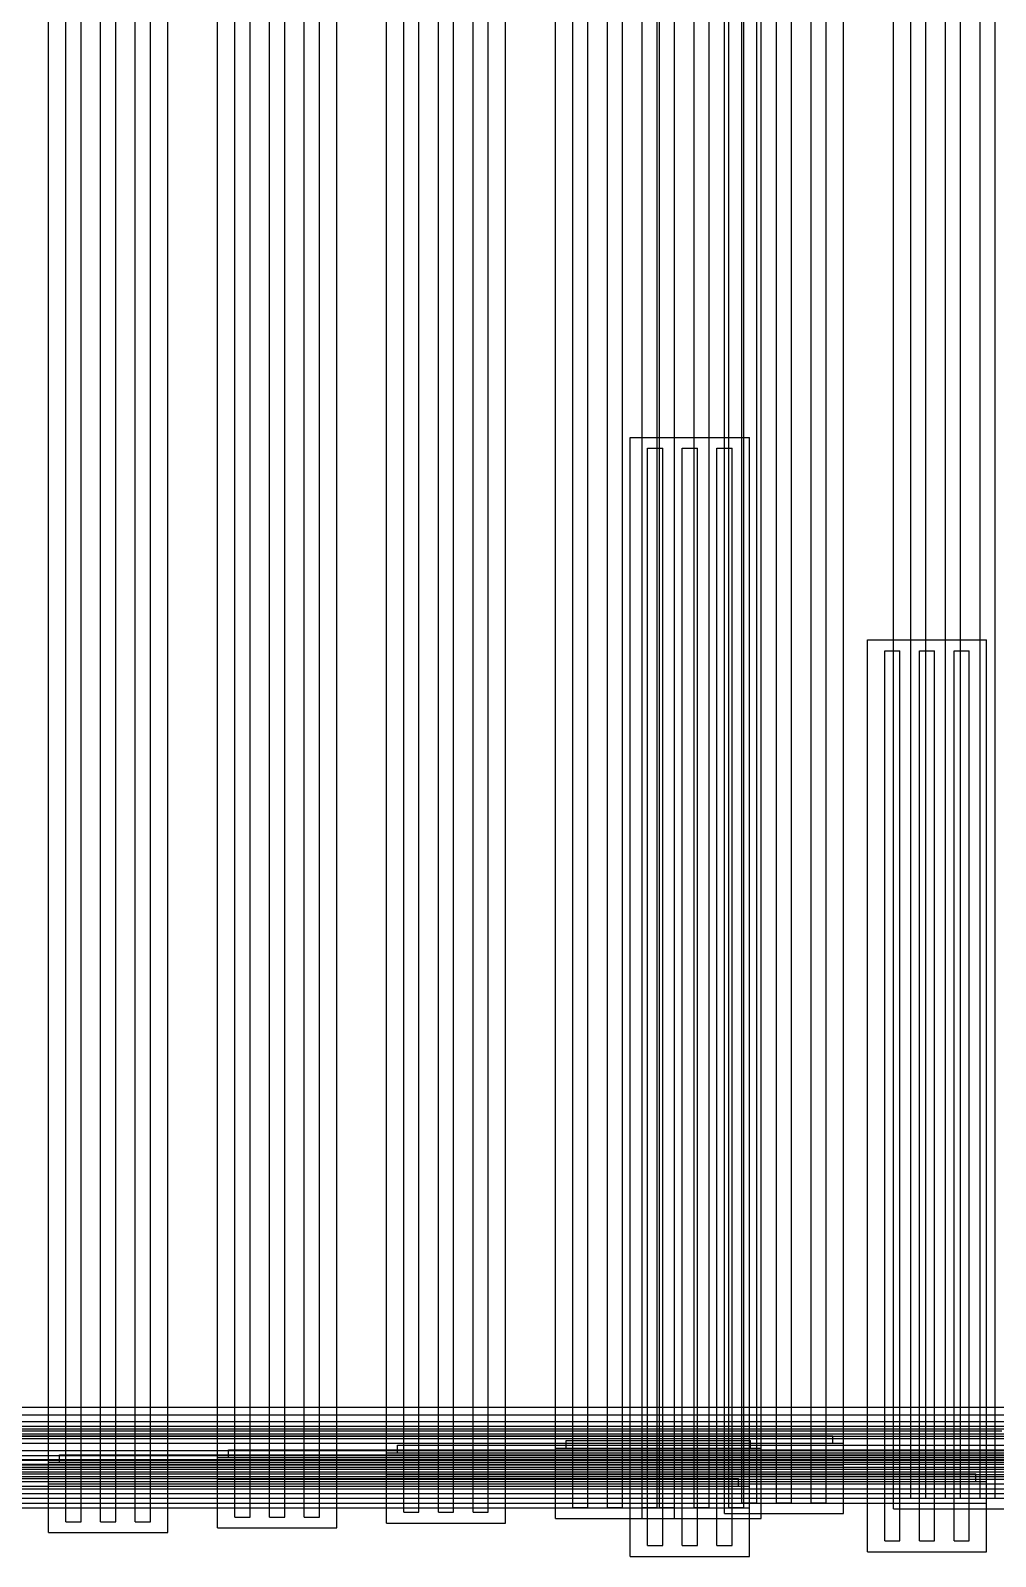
# Model space of a CAD drawing. Header units: millimetres. Extents: x -1225 to 566, y -985 to 617.
# Drawn here: x -201 to -156.4, y 4.5 to 75 of the extents above; entities that cross this region are included whole.
import ezdxf

# ---------------------------------------------------------------- set-up
doc = ezdxf.new("R2010")
doc.units = ezdxf.units.MM
doc.layers.add('HIDDEN', color=8, linetype='Continuous')
doc.layers.add('VISIBLE', color=7, linetype='Continuous')

msp = doc.modelspace()

# ---------------------------------------------------------------- linework, layer by layer
at = {"layer": 'HIDDEN'}
for points in [[(-200.15, 5.59), (-200.15, 276.75)], [(-194.65, 5.59), (-194.65, 276.75)], [(-192.35, 5.81), (-192.35, 276.75)], [(-186.85, 5.81), (-186.85, 276.75)], [(-184.55, 6.03), (-184.55, 276.75)], [(-179.05, 6.03), (-179.05, 276.75)], [(-176.75, 6.25), (-176.75, 276.75)], [(-171.25, 6.25), (-171.25, 276.75)], [(-168.95, 6.47), (-168.95, 276.75)], [(-163.45, 6.47), (-163.45, 276.75)], [(-161.15, 6.69), (-161.15, 276.75)], [(-199.35, 6.09), (-199.35, 276.25)], [(-198.65, 6.09), (-198.65, 276.25)], [(-197.75, 6.09), (-197.75, 276.25)], [(-197.05, 6.09), (-197.05, 276.25)], [(-196.15, 6.09), (-196.15, 276.25)], [(-195.45, 6.09), (-195.45, 276.25)], [(-191.55, 6.31), (-191.55, 276.25)], [(-190.85, 6.31), (-190.85, 276.25)], [(-189.95, 6.31), (-189.95, 276.25)], [(-189.25, 6.31), (-189.25, 276.25)], [(-188.35, 6.31), (-188.35, 276.25)], [(-187.65, 6.31), (-187.65, 276.25)], [(-183.75, 6.53), (-183.75, 276.25)], [(-183.05, 6.53), (-183.05, 276.25)], [(-182.15, 6.53), (-182.15, 276.25)], [(-181.45, 6.53), (-181.45, 276.25)], [(-180.55, 6.53), (-180.55, 276.25)], [(-179.85, 6.53), (-179.85, 276.25)], [(-175.95, 6.75), (-175.95, 276.25)], [(-175.25, 6.75), (-175.25, 276.25)], [(-174.35, 6.75), (-174.35, 276.25)], [(-173.65, 6.75), (-173.65, 276.25)], [(-172.75, 6.75), (-172.75, 276.25)], [(-172.05, 6.75), (-172.05, 276.25)], [(-168.15, 6.97), (-168.15, 276.25)], [(-167.45, 6.97), (-167.45, 276.25)], [(-166.55, 6.97), (-166.55, 276.25)], [(-165.85, 6.97), (-165.85, 276.25)], [(-164.95, 6.97), (-164.95, 276.25)], [(-164.25, 6.97), (-164.25, 276.25)], [(-160.35, 7.19), (-160.35, 276.25)], [(-159.65, 7.19), (-159.65, 276.25)], [(-158.75, 7.19), (-158.75, 276.25)], [(-158.05, 7.19), (-158.05, 276.25)], [(-157.15, 7.19), (-157.15, 276.25)], [(-156.45, 7.19), (-156.45, 276.25)], [(-172.75, 6.25), (-172.75, 128.75)], [(-172.75, 6.75), (-172.75, 128.75)], [(-172.05, 6.75), (-172.05, 128.75)], [(-171.25, 6.25), (-171.25, 128.75)], [(-168.95, 6.47), (-168.95, 128.75)], [(-168.15, 6.97), (-168.15, 128.75)], [(-167.45, 6.97), (-167.45, 128.75)], [(-167.25, 6.25), (-167.25, 128.75)], [(-171.95, 6.75), (-171.95, 128.25)], [(-171.25, 6.75), (-171.25, 128.25)], [(-170.35, 6.75), (-170.35, 128.25)], [(-169.65, 6.75), (-169.65, 128.25)], [(-168.75, 6.75), (-168.75, 128.25)], [(-168.05, 6.75), (-168.05, 128.25)], [(-173.3, 56.18), (-167.8, 56.18)], [(-173.3, 4.49), (-173.3, 56.18)], [(-172.75, 6.25), (-172.75, 56.18)], [(-171.95, 6.75), (-171.95, 56.18)], [(-171.25, 6.75), (-171.25, 56.18)], [(-170.35, 6.75), (-170.35, 56.18)], [(-169.65, 6.75), (-169.65, 56.18)], [(-168.75, 6.75), (-168.75, 56.18)], [(-168.05, 6.75), (-168.05, 56.18)], [(-167.8, 4.49), (-167.8, 56.18)], [(-172.5, 55.68), (-171.8, 55.68)], [(-172.5, 4.99), (-172.5, 55.68)], [(-171.8, 4.99), (-171.8, 55.68)], [(-170.9, 55.68), (-170.2, 55.68)], [(-170.9, 4.99), (-170.9, 55.68)], [(-170.2, 4.99), (-170.2, 55.68)], [(-169.3, 55.68), (-168.6, 55.68)], [(-169.3, 4.99), (-169.3, 55.68)], [(-168.6, 4.99), (-168.6, 55.68)], [(-162.35, 46.83), (-156.85, 46.83)], [(-162.35, 4.71), (-162.35, 46.83)], [(-161.15, 6.69), (-161.15, 46.83)], [(-160.35, 7.19), (-160.35, 46.83)], [(-159.65, 7.19), (-159.65, 46.83)], [(-158.75, 7.19), (-158.75, 46.83)], [(-158.05, 7.19), (-158.05, 46.83)], [(-157.15, 7.19), (-157.15, 46.83)], [(-156.85, 4.71), (-156.85, 46.83)], [(-161.55, 46.33), (-160.85, 46.33)], [(-161.55, 5.21), (-161.55, 46.33)], [(-160.85, 5.21), (-160.85, 46.33)], [(-159.95, 46.33), (-159.25, 46.33)], [(-159.95, 5.21), (-159.95, 46.33)], [(-159.25, 5.21), (-159.25, 46.33)], [(-158.35, 46.33), (-157.65, 46.33)], [(-158.35, 5.21), (-158.35, 46.33)], [(-157.65, 5.21), (-157.65, 46.33)], [(-374.25, 11.39), (-117.15, 11.39)], [(-374.25, 11.39), (-117.15, 11.39)], [(-374.25, 11.39), (-117.15, 11.39)], [(-374.25, 11.39), (-117.15, 11.39)], [(-374.25, 11.39), (-117.15, 11.39)], [(-200.15, 6.74), (-200.15, 11.39)], [(-199.35, 6.74), (-199.35, 11.39)], [(-198.65, 6.74), (-198.65, 11.39)], [(-197.75, 6.74), (-197.75, 11.39)], [(-197.05, 6.74), (-197.05, 11.39)], [(-196.15, 6.74), (-196.15, 11.39)], [(-195.45, 6.74), (-195.45, 11.39)], [(-194.65, 6.74), (-194.65, 11.39)], [(-192.35, 6.74), (-192.35, 11.39)], [(-191.55, 6.74), (-191.55, 11.39)], [(-190.85, 6.74), (-190.85, 11.39)], [(-189.95, 6.74), (-189.95, 11.39)], [(-189.25, 6.74), (-189.25, 11.39)], [(-188.35, 6.74), (-188.35, 11.39)], [(-187.65, 6.74), (-187.65, 11.39)], [(-186.85, 6.74), (-186.85, 11.39)], [(-184.55, 6.74), (-184.55, 11.39)], [(-183.75, 6.74), (-183.75, 11.39)], [(-183.05, 6.74), (-183.05, 11.39)], [(-182.15, 6.74), (-182.15, 11.39)], [(-181.45, 6.74), (-181.45, 11.39)], [(-180.55, 6.74), (-180.55, 11.39)], [(-179.85, 6.74), (-179.85, 11.39)], [(-179.05, 6.74), (-179.05, 11.39)], [(-176.75, 6.74), (-176.75, 11.39)], [(-175.95, 6.75), (-175.95, 11.39)], [(-175.25, 6.75), (-175.25, 11.39)], [(-174.35, 6.75), (-174.35, 11.39)], [(-173.65, 6.75), (-173.65, 11.39)], [(-173.3, 11.39), (-167.25, 11.39)], [(-166.55, 6.97), (-166.55, 11.39)], [(-165.85, 6.97), (-165.85, 11.39)], [(-164.95, 6.97), (-164.95, 11.39)], [(-164.25, 6.97), (-164.25, 11.39)], [(-163.45, 6.96), (-163.45, 11.39)], [(-162.35, 11.39), (-156.85, 11.39)], [(-156.45, 7.19), (-156.45, 11.39)], [(-407.95, 10.73), (-140.55, 10.73)], [(-407.95, 10.73), (-140.55, 10.73)], [(-407.95, 10.73), (-140.55, 10.73)], [(-407.95, 10.73), (-140.55, 10.73)], [(-407.95, 10.73), (-140.55, 10.73)], [(-374.75, 11.04), (-116.65, 11.04)], [(-374.75, 10.73), (-140.55, 10.73)], [(-374.25, 11.04), (-117.15, 11.04)], [(-374.25, 11.04), (-117.15, 11.04)], [(-374.25, 11.04), (-117.15, 11.04)], [(-374.25, 11.04), (-117.15, 11.04)], [(-374.25, 11.04), (-117.15, 11.04)], [(-374.25, 11.04), (-117.15, 11.04)], [(-173.3, 11.04), (-167.25, 11.04)], [(-162.35, 11.04), (-156.85, 11.04)], [(-438.75, 10.16), (-147.85, 10.16)], [(-438.25, 10.51), (-148.35, 10.51)], [(-438.25, 10.51), (-148.35, 10.51)], [(-438.25, 10.51), (-148.35, 10.51)], [(-438.25, 10.51), (-148.35, 10.51)], [(-438.25, 10.51), (-148.35, 10.51)], [(-438.25, 10.16), (-148.35, 10.16)], [(-438.25, 10.16), (-148.35, 10.16)], [(-438.25, 10.16), (-148.35, 10.16)], [(-438.25, 10.16), (-148.35, 10.16)], [(-438.25, 10.16), (-148.35, 10.16)], [(-438.25, 10.16), (-148.35, 10.16)], [(-424.43, 9.94), (-155.65, 9.94)], [(-424.43, 9.94), (-155.65, 9.94)], [(-423.93, 10.29), (-156.15, 10.29)], [(-423.93, 10.29), (-156.15, 10.29)], [(-423.93, 10.29), (-156.15, 10.29)], [(-423.93, 10.29), (-156.15, 10.29)], [(-423.93, 10.29), (-156.15, 10.29)], [(-423.93, 10.29), (-156.15, 10.29)], [(-423.93, 9.94), (-156.15, 9.94)], [(-423.93, 9.94), (-156.15, 9.94)], [(-423.93, 9.94), (-156.15, 9.94)], [(-423.93, 9.94), (-156.15, 9.94)], [(-423.93, 9.94), (-156.15, 9.94)], [(-423.93, 9.94), (-156.15, 9.94)], [(-408.45, 10.51), (-148.35, 10.51)], [(-408.45, 10.38), (-140.05, 10.38)], [(-408.45, 10.16), (-147.85, 10.16)], [(-407.95, 10.38), (-140.55, 10.38)], [(-407.95, 10.38), (-140.55, 10.38)], [(-407.95, 10.38), (-140.55, 10.38)], [(-407.95, 10.38), (-140.55, 10.38)], [(-407.95, 10.38), (-140.55, 10.38)], [(-407.95, 10.38), (-140.55, 10.38)], [(-374.75, 10.38), (-140.05, 10.38)], [(-374.75, 10.04), (-116.65, 10.04)], [(-237.25, 10.07), (-163.95, 10.07)], [(-237.25, 10.07), (-163.95, 10.07)], [(-237.25, 10.07), (-163.95, 10.07)], [(-237.25, 10.07), (-163.95, 10.07)], [(-237.25, 10.07), (-163.95, 10.07)], [(-237.25, 10.07), (-163.95, 10.07)], [(-173.3, 10.04), (-167.25, 10.04)], [(-168.15, 10.07), (-167.45, 10.07)], [(-168.15, 10.07), (-167.45, 10.07)], [(-168.15, 9.72), (-168.15, 10.07)], [(-168.15, 9.72), (-168.15, 10.07)], [(-167.45, 9.72), (-167.45, 10.07)], [(-167.45, 9.72), (-167.45, 10.07)], [(-166.55, 10.07), (-165.85, 10.07)], [(-166.55, 10.07), (-165.85, 10.07)], [(-166.55, 9.72), (-166.55, 10.07)], [(-166.55, 9.72), (-166.55, 10.07)], [(-165.85, 9.72), (-165.85, 10.07)], [(-165.85, 9.72), (-165.85, 10.07)], [(-164.95, 10.07), (-164.25, 10.07)], [(-164.95, 10.07), (-164.25, 10.07)], [(-164.95, 9.72), (-164.95, 10.07)], [(-164.95, 9.72), (-164.95, 10.07)], [(-164.25, 9.72), (-164.25, 10.07)], [(-164.25, 9.72), (-164.25, 10.07)], [(-163.95, 9.72), (-163.95, 10.07)], [(-163.95, 9.72), (-163.95, 10.07)], [(-163.95, 9.72), (-163.95, 10.07)], [(-163.95, 9.72), (-163.95, 10.07)], [(-163.95, 9.72), (-163.95, 10.07)], [(-163.95, 9.72), (-163.95, 10.07)], [(-162.35, 10.04), (-156.85, 10.04)], [(-161.15, 9.94), (-155.65, 9.94)], [(-161.15, 9.94), (-155.65, 9.94)], [(-161.15, 8.94), (-161.15, 9.94)], [(-161.15, 8.94), (-161.15, 9.94)], [(-160.35, 10.29), (-159.65, 10.29)], [(-160.35, 10.29), (-159.65, 10.29)], [(-160.35, 9.94), (-160.35, 10.29)], [(-160.35, 9.94), (-160.35, 10.29)], [(-160.35, 9.94), (-159.65, 9.94)], [(-160.35, 9.94), (-159.65, 9.94)], [(-159.65, 9.94), (-159.65, 10.29)], [(-159.65, 9.94), (-159.65, 10.29)], [(-158.75, 10.29), (-158.05, 10.29)], [(-158.75, 10.29), (-158.05, 10.29)], [(-158.75, 9.94), (-158.75, 10.29)], [(-158.75, 9.94), (-158.75, 10.29)], [(-158.75, 9.94), (-158.05, 9.94)], [(-158.75, 9.94), (-158.05, 9.94)], [(-158.05, 9.94), (-158.05, 10.29)], [(-158.05, 9.94), (-158.05, 10.29)], [(-157.15, 10.29), (-156.45, 10.29)], [(-157.15, 10.29), (-156.45, 10.29)], [(-157.15, 9.94), (-157.15, 10.29)], [(-157.15, 9.94), (-157.15, 10.29)], [(-157.15, 9.94), (-156.45, 9.94)], [(-157.15, 9.94), (-156.45, 9.94)], [(-156.45, 9.94), (-156.45, 10.29)], [(-156.45, 9.94), (-156.45, 10.29)], [(-408.45, 9.38), (-140.05, 9.38)], [(-237.75, 9.72), (-163.45, 9.72)], [(-237.75, 9.72), (-163.45, 9.72)], [(-237.25, 9.72), (-163.95, 9.72)], [(-237.25, 9.72), (-163.95, 9.72)], [(-237.25, 9.72), (-163.95, 9.72)], [(-237.25, 9.72), (-163.95, 9.72)], [(-237.25, 9.72), (-163.95, 9.72)], [(-237.25, 9.72), (-163.95, 9.72)], [(-199.65, 9.19), (-115.95, 9.19)], [(-199.65, 9.19), (-115.95, 9.19)], [(-199.65, 8.84), (-199.65, 9.19)], [(-199.65, 8.84), (-199.65, 9.19)], [(-199.65, 9.19), (-115.95, 9.19)], [(-199.65, 9.19), (-115.95, 9.19)], [(-199.65, 8.84), (-199.65, 9.19)], [(-199.65, 8.84), (-199.65, 9.19)], [(-199.65, 9.19), (-115.95, 9.19)], [(-199.65, 9.19), (-115.95, 9.19)], [(-199.65, 8.84), (-199.65, 9.19)], [(-199.65, 8.84), (-199.65, 9.19)], [(-199.35, 9.19), (-198.65, 9.19)], [(-199.35, 9.19), (-198.65, 9.19)], [(-199.35, 8.84), (-199.35, 9.19)], [(-199.35, 8.84), (-199.35, 9.19)], [(-198.65, 8.84), (-198.65, 9.19)], [(-198.65, 8.84), (-198.65, 9.19)], [(-197.75, 9.19), (-197.05, 9.19)], [(-197.75, 9.19), (-197.05, 9.19)], [(-197.75, 8.84), (-197.75, 9.19)], [(-197.75, 8.84), (-197.75, 9.19)], [(-197.05, 8.84), (-197.05, 9.19)], [(-197.05, 8.84), (-197.05, 9.19)], [(-196.15, 9.19), (-195.45, 9.19)], [(-196.15, 9.19), (-195.45, 9.19)], [(-196.15, 8.84), (-196.15, 9.19)], [(-196.15, 8.84), (-196.15, 9.19)], [(-195.45, 8.84), (-195.45, 9.19)], [(-195.45, 8.84), (-195.45, 9.19)], [(-191.85, 9.41), (-42.75, 9.41)], [(-191.85, 9.41), (-42.75, 9.41)], [(-191.85, 9.06), (-191.85, 9.41)], [(-191.85, 9.06), (-191.85, 9.41)], [(-191.85, 9.41), (-42.75, 9.41)], [(-191.85, 9.41), (-42.75, 9.41)], [(-191.85, 9.06), (-191.85, 9.41)], [(-191.85, 9.06), (-191.85, 9.41)], [(-191.85, 9.41), (-137.8, 9.41)], [(-191.85, 9.41), (-42.75, 9.41)], [(-191.85, 9.06), (-191.85, 9.41)], [(-191.85, 9.06), (-191.85, 9.41)], [(-191.55, 9.41), (-190.85, 9.41)], [(-191.55, 9.41), (-190.85, 9.41)], [(-191.55, 9.06), (-191.55, 9.41)], [(-191.55, 9.06), (-191.55, 9.41)], [(-190.85, 9.06), (-190.85, 9.41)], [(-190.85, 9.06), (-190.85, 9.41)], [(-189.95, 9.41), (-189.25, 9.41)], [(-189.95, 9.41), (-189.25, 9.41)], [(-189.95, 9.06), (-189.95, 9.41)], [(-189.95, 9.06), (-189.95, 9.41)], [(-189.25, 9.06), (-189.25, 9.41)], [(-189.25, 9.06), (-189.25, 9.41)], [(-188.35, 9.41), (-187.65, 9.41)], [(-188.35, 9.41), (-187.65, 9.41)], [(-188.35, 9.06), (-188.35, 9.41)], [(-188.35, 9.06), (-188.35, 9.41)], [(-187.65, 9.06), (-187.65, 9.41)], [(-187.65, 9.06), (-187.65, 9.41)], [(-184.55, 9.28), (-179.05, 9.28)], [(-184.55, 9.28), (-179.05, 9.28)], [(-184.55, 8.28), (-184.55, 9.28)], [(-184.55, 8.72), (-184.55, 9.28)], [(-184.55, 9.28), (-147.85, 9.28)], [(-184.55, 9.28), (-139.25, 9.28)], [(-184.55, 8.28), (-184.55, 9.28)], [(-184.55, 8.72), (-184.55, 9.28)], [(-184.05, 9.63), (-139.75, 9.63)], [(-184.05, 9.63), (-139.75, 9.63)], [(-184.05, 9.28), (-184.05, 9.63)], [(-184.05, 9.28), (-184.05, 9.63)], [(-184.05, 9.63), (-139.75, 9.63)], [(-184.05, 9.63), (-139.75, 9.63)], [(-184.05, 9.28), (-184.05, 9.63)], [(-184.05, 9.28), (-184.05, 9.63)], [(-184.05, 9.63), (-139.75, 9.63)], [(-184.05, 9.63), (-139.75, 9.63)], [(-184.05, 9.28), (-184.05, 9.63)], [(-184.05, 9.28), (-184.05, 9.63)], [(-184.05, 9.28), (-139.75, 9.28)], [(-184.05, 9.28), (-139.75, 9.28)], [(-184.05, 9.28), (-139.75, 9.28)], [(-184.05, 9.28), (-139.75, 9.28)], [(-184.05, 9.28), (-139.75, 9.28)], [(-184.05, 9.28), (-139.75, 9.28)], [(-183.75, 9.63), (-183.05, 9.63)], [(-183.75, 9.63), (-183.05, 9.63)], [(-183.75, 9.28), (-183.75, 9.63)], [(-183.75, 9.28), (-183.75, 9.63)], [(-183.75, 9.28), (-183.05, 9.28)], [(-183.75, 9.28), (-183.05, 9.28)], [(-183.05, 9.28), (-183.05, 9.63)], [(-183.05, 9.28), (-183.05, 9.63)], [(-182.15, 9.63), (-181.45, 9.63)], [(-182.15, 9.63), (-181.45, 9.63)], [(-182.15, 9.28), (-182.15, 9.63)], [(-182.15, 9.28), (-182.15, 9.63)], [(-182.15, 9.28), (-181.45, 9.28)], [(-182.15, 9.28), (-181.45, 9.28)], [(-181.45, 9.28), (-181.45, 9.63)], [(-181.45, 9.28), (-181.45, 9.63)], [(-180.55, 9.63), (-179.85, 9.63)], [(-180.55, 9.63), (-179.85, 9.63)], [(-180.55, 9.28), (-180.55, 9.63)], [(-180.55, 9.28), (-180.55, 9.63)], [(-180.55, 9.28), (-179.85, 9.28)], [(-180.55, 9.28), (-179.85, 9.28)], [(-179.85, 9.28), (-179.85, 9.63)], [(-179.85, 9.28), (-179.85, 9.63)], [(-179.05, 8.28), (-179.05, 9.28)], [(-179.05, 8.72), (-179.05, 9.28)], [(-176.75, 9.5), (-171.25, 9.5)], [(-176.75, 9.5), (-171.25, 9.5)], [(-176.75, 8.5), (-176.75, 9.5)], [(-176.75, 8.72), (-176.75, 9.5)], [(-176.75, 9.5), (-167.25, 9.5)], [(-176.75, 9.5), (-167.25, 9.5)], [(-176.75, 8.5), (-176.75, 9.5)], [(-176.75, 8.72), (-176.75, 9.5)], [(-176.25, 9.85), (-167.75, 9.85)], [(-176.25, 9.85), (-167.75, 9.85)], [(-176.25, 9.5), (-176.25, 9.85)], [(-176.25, 9.5), (-176.25, 9.85)], [(-176.25, 9.85), (-167.75, 9.85)], [(-176.25, 9.85), (-167.75, 9.85)], [(-176.25, 9.5), (-176.25, 9.85)], [(-176.25, 9.5), (-176.25, 9.85)], [(-176.25, 9.85), (-167.75, 9.85)], [(-176.25, 9.85), (-167.75, 9.85)], [(-176.25, 9.5), (-176.25, 9.85)], [(-176.25, 9.5), (-176.25, 9.85)], [(-176.25, 9.5), (-167.75, 9.5)], [(-176.25, 9.5), (-167.75, 9.5)], [(-176.25, 9.5), (-167.75, 9.5)], [(-176.25, 9.5), (-167.75, 9.5)], [(-176.25, 9.5), (-167.75, 9.5)], [(-176.25, 9.5), (-167.75, 9.5)], [(-175.95, 9.85), (-175.25, 9.85)], [(-175.95, 9.85), (-175.25, 9.85)], [(-175.95, 9.5), (-175.95, 9.85)], [(-175.95, 9.5), (-175.95, 9.85)], [(-175.95, 9.5), (-175.25, 9.5)], [(-175.95, 9.5), (-175.25, 9.5)], [(-175.25, 9.5), (-175.25, 9.85)], [(-175.25, 9.5), (-175.25, 9.85)], [(-174.35, 9.85), (-173.65, 9.85)], [(-174.35, 9.85), (-173.65, 9.85)], [(-174.35, 9.5), (-174.35, 9.85)], [(-174.35, 9.5), (-174.35, 9.85)], [(-174.35, 9.5), (-173.65, 9.5)], [(-174.35, 9.5), (-173.65, 9.5)], [(-173.65, 9.5), (-173.65, 9.85)], [(-173.65, 9.5), (-173.65, 9.85)], [(-173.3, 9.38), (-167.25, 9.38)], [(-172.75, 9.85), (-172.05, 9.85)], [(-172.75, 9.85), (-172.05, 9.85)], [(-172.75, 9.5), (-172.75, 9.85)], [(-172.75, 9.5), (-172.75, 9.85)], [(-172.75, 9.5), (-167.8, 9.5)], [(-172.75, 9.5), (-167.25, 9.5)], [(-172.75, 8.5), (-172.75, 9.5)], [(-172.75, 8.5), (-172.75, 9.5)], [(-172.75, 9.5), (-172.05, 9.5)], [(-172.75, 9.5), (-172.05, 9.5)], [(-172.05, 9.5), (-172.05, 9.85)], [(-172.05, 9.5), (-172.05, 9.85)], [(-171.95, 9.85), (-171.25, 9.85)], [(-171.95, 9.85), (-171.25, 9.85)], [(-171.95, 9.5), (-171.95, 9.85)], [(-171.95, 9.5), (-171.95, 9.85)], [(-171.95, 9.5), (-171.25, 9.5)], [(-171.95, 9.5), (-171.25, 9.5)], [(-171.25, 9.5), (-171.25, 9.85)], [(-171.25, 9.5), (-171.25, 9.85)], [(-171.25, 8.5), (-171.25, 9.5)], [(-171.25, 8.5), (-171.25, 9.5)], [(-170.35, 9.85), (-169.65, 9.85)], [(-170.35, 9.85), (-169.65, 9.85)], [(-170.35, 9.5), (-170.35, 9.85)], [(-170.35, 9.5), (-170.35, 9.85)], [(-170.35, 9.5), (-169.65, 9.5)], [(-170.35, 9.5), (-169.65, 9.5)], [(-169.65, 9.5), (-169.65, 9.85)], [(-169.65, 9.5), (-169.65, 9.85)], [(-168.95, 9.72), (-163.45, 9.72)], [(-168.95, 9.72), (-163.45, 9.72)], [(-168.95, 8.72), (-168.95, 9.72)], [(-168.95, 8.72), (-168.95, 9.72)], [(-168.75, 9.85), (-168.05, 9.85)], [(-168.75, 9.85), (-168.05, 9.85)], [(-168.75, 9.5), (-168.75, 9.85)], [(-168.75, 9.5), (-168.75, 9.85)], [(-168.75, 9.5), (-168.05, 9.5)], [(-168.75, 9.5), (-168.05, 9.5)], [(-168.15, 9.72), (-167.45, 9.72)], [(-168.15, 9.72), (-167.45, 9.72)], [(-168.05, 9.5), (-168.05, 9.85)], [(-168.05, 9.5), (-168.05, 9.85)], [(-167.75, 9.5), (-167.75, 9.85)], [(-167.75, 9.5), (-167.75, 9.85)], [(-167.75, 9.5), (-167.75, 9.85)], [(-167.75, 9.5), (-167.75, 9.85)], [(-167.75, 9.5), (-167.75, 9.85)], [(-167.75, 9.5), (-167.75, 9.85)], [(-167.25, 8.5), (-167.25, 9.5)], [(-167.25, 8.5), (-167.25, 9.5)], [(-167.25, 8.5), (-167.25, 9.5)], [(-166.55, 9.72), (-165.85, 9.72)], [(-166.55, 9.72), (-165.85, 9.72)], [(-164.95, 9.72), (-164.25, 9.72)], [(-164.95, 9.72), (-164.25, 9.72)], [(-163.45, 8.72), (-163.45, 9.72)], [(-163.45, 8.94), (-163.45, 9.72)], [(-163.45, 8.72), (-163.45, 9.72)], [(-163.45, 8.94), (-163.45, 9.72)], [(-162.35, 9.38), (-156.85, 9.38)], [(-438.75, 9.16), (-147.85, 9.16)], [(-424.43, 8.94), (-155.65, 8.94)], [(-237.75, 8.72), (-163.45, 8.72)], [(-223.05, 8.53), (-150.35, 8.53)], [(-223.05, 8.53), (-150.35, 8.53)], [(-223.05, 8.53), (-150.35, 8.53)], [(-223.05, 8.53), (-150.35, 8.53)], [(-223.05, 8.53), (-150.35, 8.53)], [(-215.25, 8.75), (-138.3, 8.75)], [(-215.25, 8.75), (-138.3, 8.75)], [(-215.25, 8.75), (-138.3, 8.75)], [(-215.25, 8.75), (-138.3, 8.75)], [(-215.25, 8.75), (-138.3, 8.75)], [(-215.25, 8.75), (-138.3, 8.75)], [(-215.25, 8.53), (-150.35, 8.53)], [(-207.95, 8.62), (-122.65, 8.62)], [(-207.45, 8.97), (-123.15, 8.97)], [(-207.45, 8.97), (-123.15, 8.97)], [(-207.45, 8.97), (-123.15, 8.97)], [(-207.45, 8.97), (-123.15, 8.97)], [(-207.45, 8.97), (-123.15, 8.97)], [(-207.45, 8.97), (-123.15, 8.97)], [(-207.45, 8.62), (-123.15, 8.62)], [(-207.45, 8.62), (-123.15, 8.62)], [(-207.45, 8.62), (-123.15, 8.62)], [(-207.45, 8.62), (-123.15, 8.62)], [(-207.45, 8.62), (-123.15, 8.62)], [(-207.45, 8.62), (-123.15, 8.62)], [(-200.15, 8.84), (-194.65, 8.84)], [(-200.15, 8.84), (-194.65, 8.84)], [(-200.15, 7.84), (-200.15, 8.84)], [(-200.15, 8.72), (-200.15, 8.84)], [(-200.15, 8.84), (-115.45, 8.84)], [(-200.15, 8.84), (-115.45, 8.84)], [(-200.15, 7.84), (-200.15, 8.84)], [(-200.15, 8.72), (-200.15, 8.84)], [(-200.15, 8.62), (-122.65, 8.62)], [(-199.65, 8.84), (-115.95, 8.84)], [(-199.65, 8.84), (-115.95, 8.84)], [(-199.65, 8.84), (-115.95, 8.84)], [(-199.65, 8.84), (-115.95, 8.84)], [(-199.65, 8.84), (-115.95, 8.84)], [(-199.65, 8.84), (-115.95, 8.84)], [(-199.35, 8.84), (-198.65, 8.84)], [(-199.35, 8.84), (-198.65, 8.84)], [(-197.75, 8.84), (-197.05, 8.84)], [(-197.75, 8.84), (-197.05, 8.84)], [(-196.15, 8.84), (-195.45, 8.84)], [(-196.15, 8.84), (-195.45, 8.84)], [(-194.65, 7.84), (-194.65, 8.84)], [(-194.65, 8.72), (-194.65, 8.84)], [(-192.35, 9.06), (-186.85, 9.06)], [(-192.35, 9.06), (-186.85, 9.06)], [(-192.35, 8.06), (-192.35, 9.06)], [(-192.35, 8.72), (-192.35, 9.06)], [(-192.35, 9.06), (-137.8, 9.06)], [(-192.35, 9.06), (-42.25, 9.06)], [(-192.35, 8.06), (-192.35, 9.06)], [(-192.35, 8.72), (-192.35, 9.06)], [(-191.85, 9.06), (-42.75, 9.06)], [(-191.85, 9.06), (-42.75, 9.06)], [(-191.85, 9.06), (-42.75, 9.06)], [(-191.85, 9.06), (-42.75, 9.06)], [(-191.85, 9.06), (-42.75, 9.06)], [(-191.85, 9.06), (-42.75, 9.06)], [(-191.55, 9.06), (-190.85, 9.06)], [(-191.55, 9.06), (-190.85, 9.06)], [(-189.95, 9.06), (-189.25, 9.06)], [(-189.95, 9.06), (-189.25, 9.06)], [(-188.35, 9.06), (-187.65, 9.06)], [(-188.35, 9.06), (-187.65, 9.06)], [(-186.85, 8.06), (-186.85, 9.06)], [(-186.85, 8.72), (-186.85, 9.06)], [(-176.75, 8.5), (-171.25, 8.5)], [(-176.75, 8.5), (-167.25, 8.5)], [(-173.3, 9.16), (-167.25, 9.16)], [(-173.3, 8.94), (-167.25, 8.94)], [(-173.3, 8.72), (-167.25, 8.72)], [(-173.3, 8.5), (-171.25, 8.5)], [(-173.3, 8.5), (-167.25, 8.5)], [(-172.75, 8.5), (-167.8, 8.5)], [(-172.75, 8.5), (-167.25, 8.5)], [(-168.95, 8.72), (-167.25, 8.72)], [(-168.95, 8.72), (-163.45, 8.72)], [(-162.35, 9.16), (-156.85, 9.16)], [(-162.35, 8.94), (-156.85, 8.94)], [(-161.15, 8.94), (-156.85, 8.94)], [(-161.15, 8.94), (-155.65, 8.94)], [(-238.65, 8.09), (-168.3, 8.09)], [(-238.65, 8.09), (-168.3, 8.09)], [(-238.65, 8.09), (-168.3, 8.09)], [(-238.65, 8.09), (-168.3, 8.09)], [(-238.65, 8.09), (-168.3, 8.09)], [(-231.35, 7.96), (-156.85, 7.96)], [(-230.85, 8.31), (-157.35, 8.31)], [(-230.85, 8.31), (-157.35, 8.31)], [(-230.85, 8.31), (-157.35, 8.31)], [(-230.85, 8.31), (-157.35, 8.31)], [(-230.85, 8.31), (-157.35, 8.31)], [(-230.85, 8.09), (-168.3, 8.09)], [(-230.85, 7.96), (-157.35, 7.96)], [(-230.85, 7.96), (-157.35, 7.96)], [(-230.85, 7.96), (-157.35, 7.96)], [(-230.85, 7.96), (-157.35, 7.96)], [(-230.85, 7.96), (-157.35, 7.96)], [(-230.85, 7.96), (-157.35, 7.96)], [(-223.55, 8.18), (-149.85, 8.18)], [(-223.55, 7.96), (-156.85, 7.96)], [(-223.05, 8.31), (-157.35, 8.31)], [(-223.05, 8.18), (-150.35, 8.18)], [(-223.05, 8.18), (-150.35, 8.18)], [(-223.05, 8.18), (-150.35, 8.18)], [(-223.05, 8.18), (-150.35, 8.18)], [(-223.05, 8.18), (-150.35, 8.18)], [(-223.05, 8.18), (-150.35, 8.18)], [(-215.75, 8.4), (-137.8, 8.4)], [(-215.75, 8.18), (-149.85, 8.18)], [(-215.25, 8.4), (-138.3, 8.4)], [(-215.25, 8.4), (-138.3, 8.4)], [(-215.25, 8.4), (-138.3, 8.4)], [(-215.25, 8.4), (-138.3, 8.4)], [(-215.25, 8.4), (-138.3, 8.4)], [(-215.25, 8.4), (-138.3, 8.4)], [(-212.9, 8.4), (-137.8, 8.4)], [(-200.15, 7.84), (-194.65, 7.84)], [(-200.15, 7.84), (-115.45, 7.84)], [(-192.35, 8.06), (-186.85, 8.06)], [(-192.35, 8.06), (-42.25, 8.06)], [(-184.55, 8.28), (-179.05, 8.28)], [(-184.55, 8.28), (-139.25, 8.28)], [(-173.3, 8.28), (-167.25, 8.28)], [(-173.3, 8.06), (-167.25, 8.06)], [(-173.3, 7.84), (-167.25, 7.84)], [(-172.5, 8.09), (-171.8, 8.09)], [(-172.5, 7.74), (-172.5, 8.09)], [(-171.8, 7.74), (-171.8, 8.09)], [(-170.9, 8.09), (-170.2, 8.09)], [(-170.9, 7.74), (-170.9, 8.09)], [(-170.2, 7.74), (-170.2, 8.09)], [(-169.3, 8.09), (-168.6, 8.09)], [(-169.3, 7.74), (-169.3, 8.09)], [(-168.6, 7.74), (-168.6, 8.09)], [(-168.3, 7.74), (-168.3, 8.09)], [(-168.3, 7.74), (-168.3, 8.09)], [(-168.3, 7.74), (-168.3, 8.09)], [(-168.3, 7.74), (-168.3, 8.09)], [(-168.3, 7.74), (-168.3, 8.09)], [(-168.3, 7.74), (-168.3, 8.09)], [(-162.35, 8.28), (-156.85, 8.28)], [(-162.35, 8.06), (-156.85, 8.06)], [(-162.35, 7.96), (-156.85, 7.96)], [(-162.35, 6.96), (-162.35, 7.96)], [(-162.35, 7.84), (-156.85, 7.84)], [(-161.55, 8.31), (-160.85, 8.31)], [(-161.55, 7.96), (-161.55, 8.31)], [(-161.55, 7.96), (-160.85, 7.96)], [(-161.55, 7.96), (-160.85, 7.96)], [(-161.55, 6.96), (-161.55, 7.96)], [(-160.85, 7.96), (-160.85, 8.31)], [(-160.85, 6.96), (-160.85, 7.96)], [(-159.95, 8.31), (-159.25, 8.31)], [(-159.95, 7.96), (-159.95, 8.31)], [(-159.95, 7.96), (-159.25, 7.96)], [(-159.95, 7.96), (-159.25, 7.96)], [(-159.95, 6.96), (-159.95, 7.96)], [(-159.25, 7.96), (-159.25, 8.31)], [(-159.25, 6.96), (-159.25, 7.96)], [(-158.35, 8.31), (-157.65, 8.31)], [(-158.35, 7.96), (-158.35, 8.31)], [(-158.35, 7.96), (-157.65, 7.96)], [(-158.35, 7.96), (-157.65, 7.96)], [(-158.35, 6.96), (-158.35, 7.96)], [(-157.65, 7.96), (-157.65, 8.31)], [(-157.65, 6.96), (-157.65, 7.96)], [(-157.35, 7.96), (-157.35, 8.31)], [(-157.35, 7.96), (-157.35, 8.31)], [(-157.35, 7.96), (-157.35, 8.31)], [(-157.35, 7.96), (-157.35, 8.31)], [(-157.35, 7.96), (-157.35, 8.31)], [(-157.35, 7.96), (-157.35, 8.31)], [(-156.85, 6.96), (-156.85, 7.96)], [(-156.85, 6.96), (-156.85, 7.96)], [(-156.85, 6.96), (-156.85, 7.96)], [(-239.15, 7.74), (-167.8, 7.74)], [(-238.65, 7.74), (-168.3, 7.74)], [(-238.65, 7.74), (-168.3, 7.74)], [(-238.65, 7.74), (-168.3, 7.74)], [(-238.65, 7.74), (-168.3, 7.74)], [(-238.65, 7.74), (-168.3, 7.74)], [(-238.65, 7.74), (-168.3, 7.74)], [(-231.35, 7.74), (-167.8, 7.74)], [(-223.55, 7.18), (-149.85, 7.18)], [(-215.75, 7.4), (-137.8, 7.4)], [(-207.95, 7.62), (-122.65, 7.62)], [(-173.3, 7.74), (-167.8, 7.74)], [(-173.3, 6.74), (-173.3, 7.74)], [(-173.3, 7.62), (-167.25, 7.62)], [(-173.3, 7.4), (-167.25, 7.4)], [(-173.3, 7.18), (-167.25, 7.18)], [(-172.5, 7.74), (-171.8, 7.74)], [(-172.5, 7.74), (-171.8, 7.74)], [(-172.5, 6.74), (-172.5, 7.74)], [(-171.8, 6.74), (-171.8, 7.74)], [(-170.9, 7.74), (-170.2, 7.74)], [(-170.9, 7.74), (-170.2, 7.74)], [(-170.9, 6.74), (-170.9, 7.74)], [(-170.2, 6.74), (-170.2, 7.74)], [(-169.3, 7.74), (-168.6, 7.74)], [(-169.3, 7.74), (-168.6, 7.74)], [(-169.3, 6.74), (-169.3, 7.74)], [(-168.6, 6.74), (-168.6, 7.74)], [(-167.8, 6.74), (-167.8, 7.74)], [(-167.8, 6.74), (-167.8, 7.74)], [(-167.8, 6.74), (-167.8, 7.74)], [(-162.35, 7.62), (-156.85, 7.62)], [(-162.35, 7.4), (-156.85, 7.4)], [(-162.35, 7.18), (-156.85, 7.18)], [(-160.35, 7.19), (-159.65, 7.19)], [(-160.35, 7.19), (-159.65, 7.19)], [(-158.75, 7.19), (-158.05, 7.19)], [(-158.75, 7.19), (-158.05, 7.19)], [(-157.15, 7.19), (-156.45, 7.19)], [(-157.15, 7.19), (-156.45, 7.19)], [(-239.15, 6.74), (-167.8, 6.74)], [(-231.35, 6.96), (-156.85, 6.96)], [(-183.75, 6.53), (-183.05, 6.53)], [(-182.15, 6.53), (-181.45, 6.53)], [(-180.55, 6.53), (-179.85, 6.53)], [(-175.95, 6.75), (-175.25, 6.75)], [(-175.95, 6.75), (-175.25, 6.75)], [(-174.35, 6.75), (-173.65, 6.75)], [(-174.35, 6.75), (-173.65, 6.75)], [(-173.3, 6.96), (-167.25, 6.96)], [(-173.3, 6.74), (-167.8, 6.74)], [(-173.3, 6.74), (-167.8, 6.74)], [(-172.75, 6.75), (-172.05, 6.75)], [(-172.75, 6.75), (-172.05, 6.75)], [(-171.95, 6.75), (-171.25, 6.75)], [(-171.95, 6.75), (-171.25, 6.75)], [(-170.35, 6.75), (-169.65, 6.75)], [(-170.35, 6.75), (-169.65, 6.75)], [(-168.95, 6.47), (-167.25, 6.47)], [(-168.95, 6.47), (-163.45, 6.47)], [(-168.75, 6.75), (-168.05, 6.75)], [(-168.75, 6.75), (-168.05, 6.75)], [(-168.15, 6.97), (-167.45, 6.97)], [(-168.15, 6.97), (-167.45, 6.97)], [(-166.55, 6.97), (-165.85, 6.97)], [(-166.55, 6.97), (-165.85, 6.97)], [(-164.95, 6.97), (-164.25, 6.97)], [(-164.95, 6.97), (-164.25, 6.97)], [(-162.35, 6.96), (-156.85, 6.96)], [(-162.35, 6.96), (-156.85, 6.96)], [(-161.15, 6.69), (-156.85, 6.69)], [(-161.15, 6.69), (-155.65, 6.69)], [(-199.35, 6.09), (-198.65, 6.09)], [(-197.75, 6.09), (-197.05, 6.09)], [(-196.15, 6.09), (-195.45, 6.09)], [(-192.35, 5.81), (-186.85, 5.81)], [(-191.55, 6.31), (-190.85, 6.31)], [(-189.95, 6.31), (-189.25, 6.31)], [(-188.35, 6.31), (-187.65, 6.31)], [(-184.55, 6.03), (-179.05, 6.03)], [(-176.75, 6.25), (-171.25, 6.25)], [(-173.3, 6.25), (-171.25, 6.25)], [(-172.75, 6.25), (-167.8, 6.25)], [(-172.75, 6.25), (-167.25, 6.25)], [(-200.15, 5.59), (-194.65, 5.59)], [(-172.5, 4.99), (-171.8, 4.99)], [(-170.9, 4.99), (-170.2, 4.99)], [(-169.3, 4.99), (-168.6, 4.99)], [(-161.55, 5.21), (-160.85, 5.21)], [(-159.95, 5.21), (-159.25, 5.21)], [(-158.35, 5.21), (-157.65, 5.21)], [(-173.3, 4.49), (-167.8, 4.49)], [(-162.35, 4.71), (-156.85, 4.71)]]:
    msp.add_lwpolyline(points, dxfattribs=at)
at = {"layer": 'VISIBLE'}
for points in [[(-200.15, 11.39), (-200.15, 276.75)], [(-194.65, 11.39), (-194.65, 276.75)], [(-192.35, 11.39), (-192.35, 276.75)], [(-186.85, 11.39), (-186.85, 276.75)], [(-184.55, 11.39), (-184.55, 276.75)], [(-179.05, 11.39), (-179.05, 276.75)], [(-176.75, 11.39), (-176.75, 276.75)], [(-163.45, 11.39), (-163.45, 276.75)], [(-161.15, 46.83), (-161.15, 276.75)], [(-199.35, 11.39), (-199.35, 276.25)], [(-198.65, 11.39), (-198.65, 276.25)], [(-197.75, 11.39), (-197.75, 276.25)], [(-197.05, 11.39), (-197.05, 276.25)], [(-196.15, 11.39), (-196.15, 276.25)], [(-195.45, 11.39), (-195.45, 276.25)], [(-191.55, 11.39), (-191.55, 276.25)], [(-190.85, 11.39), (-190.85, 276.25)], [(-189.95, 11.39), (-189.95, 276.25)], [(-189.25, 11.39), (-189.25, 276.25)], [(-188.35, 11.39), (-188.35, 276.25)], [(-187.65, 11.39), (-187.65, 276.25)], [(-183.75, 11.39), (-183.75, 276.25)], [(-183.05, 11.39), (-183.05, 276.25)], [(-182.15, 11.39), (-182.15, 276.25)], [(-181.45, 11.39), (-181.45, 276.25)], [(-180.55, 11.39), (-180.55, 276.25)], [(-179.85, 11.39), (-179.85, 276.25)], [(-175.95, 11.39), (-175.95, 276.25)], [(-175.25, 11.39), (-175.25, 276.25)], [(-174.35, 11.39), (-174.35, 276.25)], [(-173.65, 11.39), (-173.65, 276.25)], [(-166.55, 11.39), (-166.55, 276.25)], [(-165.85, 11.39), (-165.85, 276.25)], [(-164.95, 11.39), (-164.95, 276.25)], [(-164.25, 11.39), (-164.25, 276.25)], [(-160.35, 46.83), (-160.35, 276.25)], [(-159.65, 46.83), (-159.65, 276.25)], [(-158.75, 46.83), (-158.75, 276.25)], [(-158.05, 46.83), (-158.05, 276.25)], [(-157.15, 46.83), (-157.15, 276.25)], [(-156.45, 11.39), (-156.45, 276.25)], [(-172.75, 56.18), (-172.75, 128.75)], [(-167.25, 6.25), (-167.25, 128.75)], [(-171.95, 56.18), (-171.95, 128.25)], [(-171.25, 56.18), (-171.25, 128.25)], [(-170.35, 56.18), (-170.35, 128.25)], [(-169.65, 56.18), (-169.65, 128.25)], [(-168.75, 56.18), (-168.75, 128.25)], [(-168.05, 56.18), (-168.05, 128.25)], [(-173.3, 56.18), (-167.8, 56.18)], [(-173.3, 4.49), (-173.3, 56.18)], [(-167.8, 4.49), (-167.8, 56.18)], [(-172.5, 55.68), (-171.8, 55.68)], [(-172.5, 7.74), (-172.5, 55.68)], [(-171.8, 7.74), (-171.8, 55.68)], [(-170.9, 55.68), (-170.2, 55.68)], [(-170.9, 7.74), (-170.9, 55.68)], [(-170.2, 7.74), (-170.2, 55.68)], [(-169.3, 55.68), (-168.6, 55.68)], [(-169.3, 7.74), (-169.3, 55.68)], [(-168.6, 7.74), (-168.6, 55.68)], [(-162.35, 46.83), (-156.85, 46.83)], [(-162.35, 4.71), (-162.35, 46.83)], [(-156.85, 4.71), (-156.85, 46.83)], [(-161.55, 46.33), (-160.85, 46.33)], [(-161.55, 7.96), (-161.55, 46.33)], [(-160.85, 7.96), (-160.85, 46.33)], [(-159.95, 46.33), (-159.25, 46.33)], [(-159.95, 7.96), (-159.95, 46.33)], [(-159.25, 7.96), (-159.25, 46.33)], [(-158.35, 46.33), (-157.65, 46.33)], [(-158.35, 7.96), (-158.35, 46.33)], [(-157.65, 7.96), (-157.65, 46.33)], [(-207.4, 11.39), (-173.3, 11.39)], [(-167.25, 11.39), (-162.35, 11.39)], [(-156.85, 11.39), (-155.35, 11.39)], [(-207.4, 11.04), (-173.3, 11.04)], [(-167.25, 11.04), (-162.35, 11.04)], [(-156.85, 11.04), (-155.35, 11.04)], [(-207.4, 10.04), (-173.3, 10.04)], [(-167.25, 10.04), (-162.35, 10.04)], [(-156.85, 10.04), (-155.35, 10.04)], [(-207.4, 9.38), (-173.3, 9.38)], [(-167.8, 9.5), (-167.25, 9.5)], [(-167.25, 8.5), (-167.25, 9.5)], [(-167.25, 9.38), (-162.35, 9.38)], [(-156.85, 9.38), (-155.35, 9.38)], [(-207.4, 9.16), (-173.3, 9.16)], [(-207.4, 8.94), (-173.3, 8.94)], [(-207.4, 8.72), (-173.3, 8.72)], [(-207.4, 8.62), (-200.15, 8.62)], [(-200.15, 7.84), (-200.15, 8.72)], [(-200.15, 7.84), (-200.15, 8.72)], [(-194.65, 7.84), (-194.65, 8.72)], [(-192.35, 8.06), (-192.35, 8.72)], [(-192.35, 8.06), (-192.35, 8.72)], [(-186.85, 8.06), (-186.85, 8.72)], [(-184.55, 8.28), (-184.55, 8.72)], [(-184.55, 8.28), (-184.55, 8.72)], [(-179.05, 8.28), (-179.05, 8.72)], [(-176.75, 8.5), (-176.75, 8.72)], [(-176.75, 8.5), (-176.75, 8.72)], [(-176.75, 8.5), (-173.3, 8.5)], [(-176.75, 8.5), (-173.3, 8.5)], [(-167.8, 8.5), (-167.25, 8.5)], [(-167.25, 9.16), (-162.35, 9.16)], [(-167.25, 8.94), (-162.35, 8.94)], [(-167.25, 8.72), (-163.45, 8.72)], [(-167.25, 8.72), (-163.45, 8.72)], [(-163.45, 8.72), (-163.45, 8.94)], [(-163.45, 8.72), (-163.45, 8.94)], [(-156.85, 9.16), (-155.35, 9.16)], [(-156.85, 8.94), (-155.65, 8.94)], [(-156.85, 8.94), (-155.65, 8.94)], [(-200.15, 7.84), (-194.65, 7.84)], [(-200.15, 7.84), (-173.3, 7.84)], [(-192.35, 8.06), (-186.85, 8.06)], [(-192.35, 8.06), (-173.3, 8.06)], [(-184.55, 8.28), (-179.05, 8.28)], [(-184.55, 8.28), (-173.3, 8.28)], [(-172.5, 8.09), (-171.8, 8.09)], [(-172.5, 7.74), (-172.5, 8.09)], [(-171.8, 7.74), (-171.8, 8.09)], [(-170.9, 8.09), (-170.2, 8.09)], [(-170.9, 7.74), (-170.9, 8.09)], [(-170.2, 7.74), (-170.2, 8.09)], [(-169.3, 8.09), (-168.6, 8.09)], [(-169.3, 7.74), (-169.3, 8.09)], [(-168.6, 7.74), (-168.6, 8.09)], [(-167.25, 8.28), (-162.35, 8.28)], [(-167.25, 8.06), (-162.35, 8.06)], [(-167.25, 7.84), (-162.35, 7.84)], [(-162.35, 7.96), (-156.85, 7.96)], [(-162.35, 6.96), (-162.35, 7.96)], [(-161.55, 8.31), (-160.85, 8.31)], [(-161.55, 7.96), (-161.55, 8.31)], [(-160.85, 7.96), (-160.85, 8.31)], [(-159.95, 8.31), (-159.25, 8.31)], [(-159.95, 7.96), (-159.95, 8.31)], [(-159.25, 7.96), (-159.25, 8.31)], [(-158.35, 8.31), (-157.65, 8.31)], [(-158.35, 7.96), (-158.35, 8.31)], [(-157.65, 7.96), (-157.65, 8.31)], [(-156.85, 8.28), (-155.35, 8.28)], [(-156.85, 8.06), (-155.35, 8.06)], [(-156.85, 6.96), (-156.85, 7.96)], [(-156.85, 7.84), (-155.35, 7.84)], [(-207.4, 7.62), (-173.3, 7.62)], [(-207.4, 7.4), (-173.3, 7.4)], [(-207.4, 7.18), (-173.3, 7.18)], [(-173.3, 7.74), (-167.8, 7.74)], [(-173.3, 6.74), (-173.3, 7.74)], [(-167.8, 6.74), (-167.8, 7.74)], [(-167.25, 7.62), (-162.35, 7.62)], [(-167.25, 7.4), (-162.35, 7.4)], [(-167.25, 7.18), (-162.35, 7.18)], [(-156.85, 7.62), (-155.35, 7.62)], [(-156.85, 7.4), (-155.35, 7.4)], [(-156.85, 7.18), (-155.35, 7.18)], [(-207.4, 6.96), (-173.3, 6.96)], [(-207.4, 6.74), (-173.3, 6.74)], [(-200.15, 5.59), (-200.15, 6.74)], [(-199.35, 6.09), (-199.35, 6.74)], [(-198.65, 6.09), (-198.65, 6.74)], [(-197.75, 6.09), (-197.75, 6.74)], [(-197.05, 6.09), (-197.05, 6.74)], [(-196.15, 6.09), (-196.15, 6.74)], [(-195.45, 6.09), (-195.45, 6.74)], [(-194.65, 5.59), (-194.65, 6.74)], [(-192.35, 5.81), (-192.35, 6.74)], [(-191.55, 6.31), (-191.55, 6.74)], [(-190.85, 6.31), (-190.85, 6.74)], [(-189.95, 6.31), (-189.95, 6.74)], [(-189.25, 6.31), (-189.25, 6.74)], [(-188.35, 6.31), (-188.35, 6.74)], [(-187.65, 6.31), (-187.65, 6.74)], [(-186.85, 5.81), (-186.85, 6.74)], [(-184.55, 6.03), (-184.55, 6.74)], [(-183.75, 6.53), (-183.75, 6.74)], [(-183.75, 6.53), (-183.05, 6.53)], [(-183.05, 6.53), (-183.05, 6.74)], [(-182.15, 6.53), (-182.15, 6.74)], [(-182.15, 6.53), (-181.45, 6.53)], [(-181.45, 6.53), (-181.45, 6.74)], [(-180.55, 6.53), (-180.55, 6.74)], [(-180.55, 6.53), (-179.85, 6.53)], [(-179.85, 6.53), (-179.85, 6.74)], [(-179.05, 6.03), (-179.05, 6.74)], [(-176.75, 6.25), (-176.75, 6.74)], [(-173.3, 6.74), (-167.8, 6.74)], [(-172.5, 4.99), (-172.5, 6.74)], [(-171.8, 4.99), (-171.8, 6.74)], [(-170.9, 4.99), (-170.9, 6.74)], [(-170.2, 4.99), (-170.2, 6.74)], [(-169.3, 4.99), (-169.3, 6.74)], [(-168.6, 4.99), (-168.6, 6.74)], [(-167.25, 6.96), (-162.35, 6.96)], [(-167.25, 6.47), (-163.45, 6.47)], [(-163.45, 6.47), (-163.45, 6.96)], [(-162.35, 6.96), (-156.85, 6.96)], [(-161.55, 5.21), (-161.55, 6.96)], [(-160.85, 5.21), (-160.85, 6.96)], [(-159.95, 5.21), (-159.95, 6.96)], [(-159.25, 5.21), (-159.25, 6.96)], [(-158.35, 5.21), (-158.35, 6.96)], [(-157.65, 5.21), (-157.65, 6.96)], [(-156.85, 6.69), (-155.65, 6.69)], [(-199.35, 6.09), (-198.65, 6.09)], [(-197.75, 6.09), (-197.05, 6.09)], [(-196.15, 6.09), (-195.45, 6.09)], [(-192.35, 5.81), (-186.85, 5.81)], [(-191.55, 6.31), (-190.85, 6.31)], [(-189.95, 6.31), (-189.25, 6.31)], [(-188.35, 6.31), (-187.65, 6.31)], [(-184.55, 6.03), (-179.05, 6.03)], [(-176.75, 6.25), (-173.3, 6.25)], [(-167.8, 6.25), (-167.25, 6.25)], [(-200.15, 5.59), (-194.65, 5.59)], [(-172.5, 4.99), (-171.8, 4.99)], [(-170.9, 4.99), (-170.2, 4.99)], [(-169.3, 4.99), (-168.6, 4.99)], [(-161.55, 5.21), (-160.85, 5.21)], [(-159.95, 5.21), (-159.25, 5.21)], [(-158.35, 5.21), (-157.65, 5.21)], [(-173.3, 4.49), (-167.8, 4.49)], [(-162.35, 4.71), (-156.85, 4.71)]]:
    msp.add_lwpolyline(points, dxfattribs=at)

doc.saveas('drawing.dxf')
